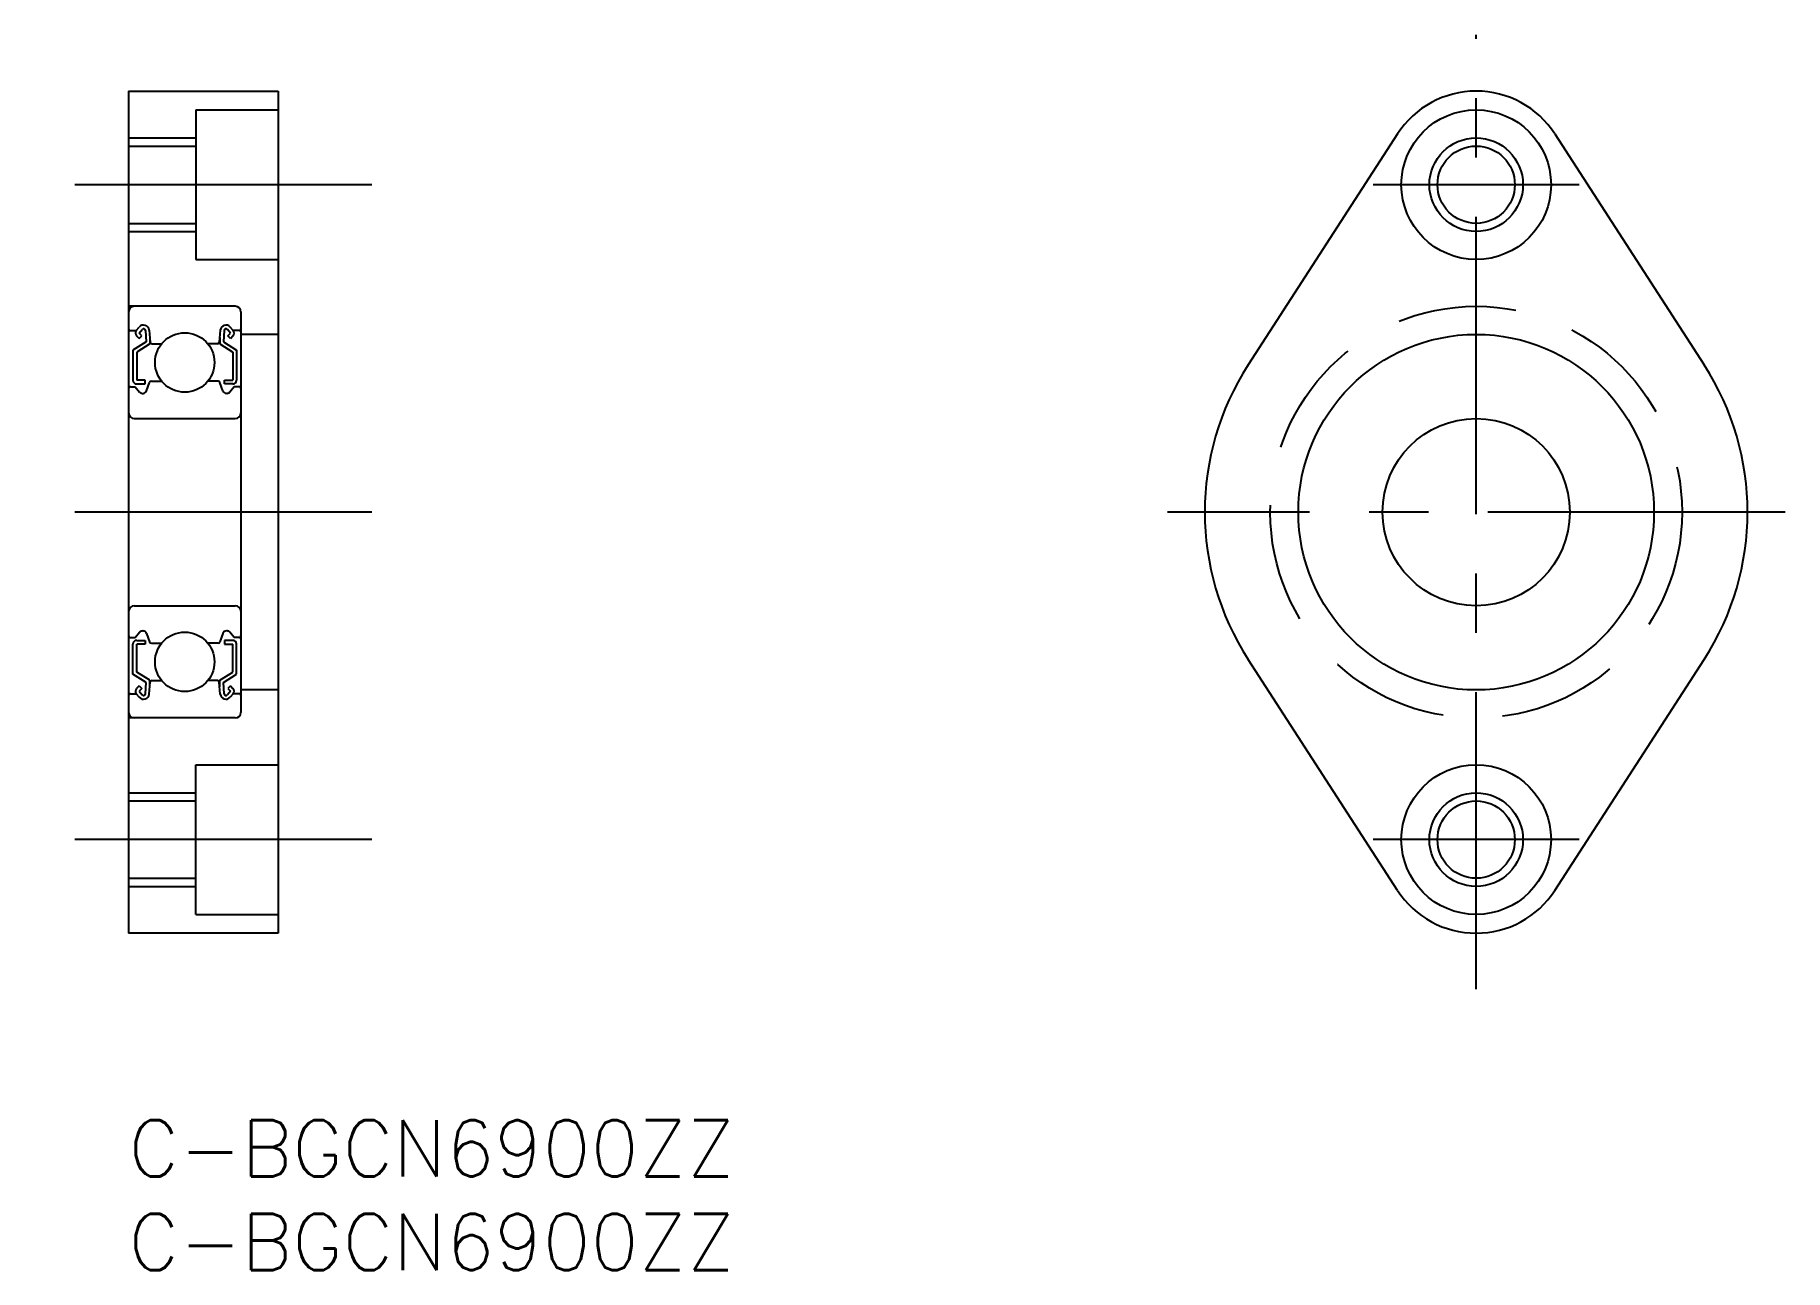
# Model space of a CAD drawing. Extents: x -5 to 88.5, y -8 to 58.
import ezdxf

# ---------------------------------------------------------------- set-up
doc = ezdxf.new("R2010")
doc.units = 0
doc.header["$LTSCALE"] = 0.5
doc.linetypes.add('CENTER', pattern=[50.8, 31.75, -6.35, 6.35, -6.35])
doc.linetypes.add('DASHED', pattern=[19.05, 12.7, -6.35])
for name, color, linetype in [('MSM_CENTER', 1, 'CENTER'), ('MSM_CONTINUOUS', 7, 'CONTINUOUS'), ('MSM_DASHED', 4, 'DASHED'), ('MSM_NARROW', 5, 'CONTINUOUS'), ('MSM_PART_NUMBER', 7, 'CONTINUOUS')]:
    doc.layers.add(name, color=color, linetype=linetype)
doc.styles.get("Standard").update_dxf_attribs({"font": 'txt.shx', "height": 3, "bigfont": 'bigfont.shx'})

# ---------------------------------------------------------------- blocks, each defined once
blk = doc.blocks.new('*U23')
at = {"layer": 'MSM_PART_NUMBER'}
blk.add_text('C-BGCN6900ZZ', height=3, dxfattribs=at).set_placement((0, -3))
blk = doc.blocks.new('*U24')
at = {"layer": 'MSM_PART_NUMBER'}
blk.add_text('C-BGCN6900ZZ', height=3, dxfattribs=at).set_placement((0, -8))

msp = doc.modelspace()

# ---------------------------------------------------------------- linework, layer by layer
at = {"layer": 'MSM_CENTER'}
for p, q in [((72, 7), (72, 58)), ((13, 50), (-5, 50)), ((77.5, 50), (66.5, 50)), ((13, 32.5), (-5, 32.5)), ((88.5, 32.5), (55.5, 32.5)), ((13, 15), (-5, 15)), ((77.5, 15), (66.5, 15))]:
    msp.add_line(p, q, dxfattribs=at)
at = {"layer": 'MSM_CONTINUOUS'}
for p, q in [((0, 55), (8, 55)), ((0, 55), (0, 10)), ((8, 55), (8, 10)), ((3.6, 54), (8, 54)), ((3.6, 54), (3.6, 46)), ((67.801, 52.714), (59.823, 40.371)), ((76.199, 52.714), (84.177, 40.371)), ((0, 52.067), (3.6, 52.067)), ((0, 47.933), (3.6, 47.933)), ((3.6, 46), (8, 46)), ((5.7, 43.5), (0, 43.5)), ((6, 43.2), (6, 21.8)), ((0.1, 42.2), (0.41, 42.2)), ((0.41, 42.2), (0.57, 42.39)), ((0.563, 42.071), (0.723, 42.261)), ((0.899, 42.202), (0.932, 41.598)), ((1.098, 42.223), (1.153, 41.591)), ((4.902, 42.223), (4.847, 41.591)), ((5.101, 42.202), (5.068, 41.598)), ((5.437, 42.071), (5.277, 42.261)), ((5.59, 42.2), (5.43, 42.39)), ((5.9, 42.2), (5.59, 42.2)), ((0.932, 41.598), (0.232, 41.161)), ((0.232, 41.161), (0.232, 39.55)), ((0.563, 41.789), (0.422, 41.93)), ((1.132, 41.487), (0.432, 41.05)), ((0.705, 41.93), (0.563, 42.071)), ((0.563, 41.789), (0.705, 41.93)), ((1.132, 41.834), (1.132, 41.487)), ((1.253, 41.5), (1.767, 41.5)), ((4.747, 41.5), (4.233, 41.5)), ((4.868, 41.834), (4.868, 41.487)), ((4.868, 41.487), (5.568, 41.05)), ((5.068, 41.598), (5.768, 41.161)), ((5.295, 41.93), (5.437, 42.071)), ((5.437, 41.789), (5.295, 41.93)), ((5.437, 41.789), (5.578, 41.93)), ((5.768, 41.161), (5.768, 39.55)), ((8, 42), (6, 42)), ((0.432, 41.05), (0.432, 39.55)), ((5.568, 41.05), (5.568, 39.55)), ((0.882, 39.55), (0.432, 39.55)), ((0.432, 39.35), (0.882, 39.35)), ((0.882, 39.35), (0.882, 39.55)), ((0.961, 38.982), (1.125, 39.434)), ((1.219, 39.5), (1.767, 39.5)), ((4.781, 39.5), (4.233, 39.5)), ((5.039, 38.982), (4.875, 39.434)), ((5.118, 39.35), (5.118, 39.55)), ((5.118, 39.55), (5.568, 39.55)), ((5.568, 39.35), (5.118, 39.35)), ((0.1, 39.2), (0.35, 39.2)), ((0.35, 39.2), (0.584, 38.921)), ((0.737, 38.85), (0.773, 38.85)), ((5.263, 38.85), (5.227, 38.85)), ((5.65, 39.2), (5.416, 38.921)), ((5.9, 39.2), (5.65, 39.2)), ((0.3, 37.5), (5.7, 37.5)), ((0.3, 27.5), (5.7, 27.5)), ((0.1, 25.8), (0.35, 25.8)), ((0.232, 23.839), (0.232, 25.45)), ((0.35, 25.8), (0.584, 26.079)), ((0.432, 25.65), (0.882, 25.65)), ((0.432, 23.95), (0.432, 25.45)), ((0.882, 25.45), (0.432, 25.45)), ((0.737, 26.15), (0.773, 26.15)), ((0.882, 25.65), (0.882, 25.45)), ((0.961, 26.018), (1.125, 25.566)), ((1.219, 25.5), (1.767, 25.5)), ((4.781, 25.5), (4.233, 25.5)), ((5.039, 26.018), (4.875, 25.566)), ((5.118, 25.65), (5.118, 25.45)), ((5.568, 25.65), (5.118, 25.65)), ((5.118, 25.45), (5.568, 25.45)), ((5.263, 26.15), (5.227, 26.15)), ((5.65, 25.8), (5.416, 26.079)), ((5.568, 23.95), (5.568, 25.45)), ((5.9, 25.8), (5.65, 25.8)), ((5.768, 23.839), (5.768, 25.45)), ((67.801, 12.286), (59.823, 24.629)), ((76.199, 12.286), (84.177, 24.629)), ((0.932, 23.402), (0.232, 23.839)), ((1.132, 23.513), (0.432, 23.95)), ((0.899, 22.798), (0.932, 23.402)), ((1.098, 22.777), (1.153, 23.409)), ((1.132, 23.166), (1.132, 23.513)), ((1.253, 23.5), (1.767, 23.5)), ((4.747, 23.5), (4.233, 23.5)), ((4.902, 22.777), (4.847, 23.409)), ((4.868, 23.513), (5.568, 23.95)), ((4.868, 23.166), (4.868, 23.513)), ((5.068, 23.402), (5.768, 23.839)), ((5.101, 22.798), (5.068, 23.402)), ((0.1, 22.8), (0.41, 22.8)), ((0.41, 22.8), (0.57, 22.61)), ((0.563, 23.211), (0.422, 23.07)), ((0.563, 23.211), (0.705, 23.07)), ((0.705, 23.07), (0.563, 22.929)), ((0.563, 22.929), (0.723, 22.739)), ((5.437, 22.929), (5.277, 22.739)), ((5.437, 23.211), (5.295, 23.07)), ((5.295, 23.07), (5.437, 22.929)), ((5.59, 22.8), (5.43, 22.61)), ((5.437, 23.211), (5.578, 23.07)), ((5.9, 22.8), (5.59, 22.8)), ((8, 23), (6, 23)), ((5.7, 21.5), (0, 21.5)), ((3.6, 19), (8, 19)), ((3.6, 11), (3.6, 19)), ((0, 17.067), (3.6, 17.067)), ((0, 12.933), (3.6, 12.933)), ((3.6, 11), (8, 11)), ((8, 10), (0, 10))]:
    msp.add_line(p, q, dxfattribs=at)
for centre, radius in [((72, 50), 4), ((72, 50), 2.067), ((3, 40.5), 1.587), ((72, 32.5), 9.5), ((72, 32.5), 5), ((3, 24.5), 1.587), ((72, 15), 4), ((72, 15), 2.067)]:
    msp.add_circle(centre, radius, dxfattribs=at)
for centre, radius, start, end in [((72, 50), 5, 32.87835, 147.12165), ((0.3, 43.2), 0.3, 90, 180), ((5.7, 43.2), 0.3, 0, 90), ((0.1, 42.3), 0.1, 180, 270), ((0.563, 42.072), 0.2, 139.9921, 225), ((0.8, 42.197), 0.3, 4.9357, 139.9921), ((0.8, 42.197), 0.1, 3.08634, 139.96136), ((5.2, 42.197), 0.3, 40.0079, 175.0643), ((5.2, 42.197), 0.1, 40.03864, 176.91366), ((5.437, 42.072), 0.2, 315, 40.0079), ((5.9, 42.3), 0.1, 270, 0), ((1.253, 41.6), 0.1, 184.9357, 269.99889), ((4.747, 41.6), 0.1, 270.00111, 355.0643), ((72, 32.5), 14.5, 147.12165, 212.87835), ((72, 32.5), 14.5, 327.12165, 32.87835), ((0.432, 39.55), 0.2, 180, 270), ((1.219, 39.4), 0.1, 90, 160.0568), ((4.781, 39.4), 0.1, 19.9432, 90), ((5.568, 39.55), 0.2, 270, 0), ((0.1, 39.1), 0.1, 90, 180), ((0.737, 39.05), 0.2, 219.98588, 270), ((0.773, 39.05), 0.2, 270, 340.0568), ((5.227, 39.05), 0.2, 199.9432, 270), ((5.263, 39.05), 0.2, 270, 320.01412), ((5.9, 39.1), 0.1, 0, 90), ((0.3, 37.8), 0.3, 180, 270), ((5.7, 37.8), 0.3, 270, 0), ((0.3, 27.2), 0.3, 90, 180), ((5.7, 27.2), 0.3, 0, 90), ((0.1, 25.9), 0.1, 180, 270), ((0.432, 25.45), 0.2, 90, 180), ((0.737, 25.95), 0.2, 90, 140.01412), ((0.773, 25.95), 0.2, 19.9432, 90), ((1.219, 25.6), 0.1, 199.9432, 270), ((4.781, 25.6), 0.1, 270, 340.0568), ((5.227, 25.95), 0.2, 90, 160.0568), ((5.263, 25.95), 0.2, 39.98588, 90), ((5.568, 25.45), 0.2, 0, 90), ((5.9, 25.9), 0.1, 270, 0), ((1.253, 23.4), 0.1, 90.00111, 175.0643), ((4.747, 23.4), 0.1, 4.9357, 89.99889), ((0.1, 22.7), 0.1, 90, 180), ((0.563, 22.928), 0.2, 135, 220.0079), ((0.8, 22.803), 0.3, 220.0079, 355.0643), ((0.8, 22.803), 0.1, 220.03864, 356.91366), ((5.2, 22.803), 0.3, 184.9357, 319.9921), ((5.2, 22.803), 0.1, 183.08634, 319.96136), ((5.437, 22.928), 0.2, 319.9921, 45), ((5.9, 22.7), 0.1, 0, 90), ((0.3, 21.8), 0.3, 180, 270), ((5.7, 21.8), 0.3, 270, 0), ((72, 15), 5, 212.87835, 327.12165)]:
    msp.add_arc(centre, radius, start, end, dxfattribs=at)
at = {"layer": 'MSM_DASHED'}
msp.add_circle((72, 32.5), 11, dxfattribs=at)
at = {"layer": 'MSM_NARROW'}
for p, q in [((0, 52.5), (3.6, 52.5)), ((0, 47.5), (3.6, 47.5)), ((0, 17.5), (3.6, 17.5)), ((0, 12.5), (3.6, 12.5))]:
    msp.add_line(p, q, dxfattribs=at)
for centre in [(72, 50), (72, 15)]:
    msp.add_circle(centre, 2.5, dxfattribs=at)

# ---------------------------------------------------------------- block references
at = {"layer": 'MSM_CONTINUOUS'}
for name in ['*U23', '*U24']:
    msp.add_blockref(name, (0, 0), dxfattribs=at)

doc.saveas('drawing.dxf')
